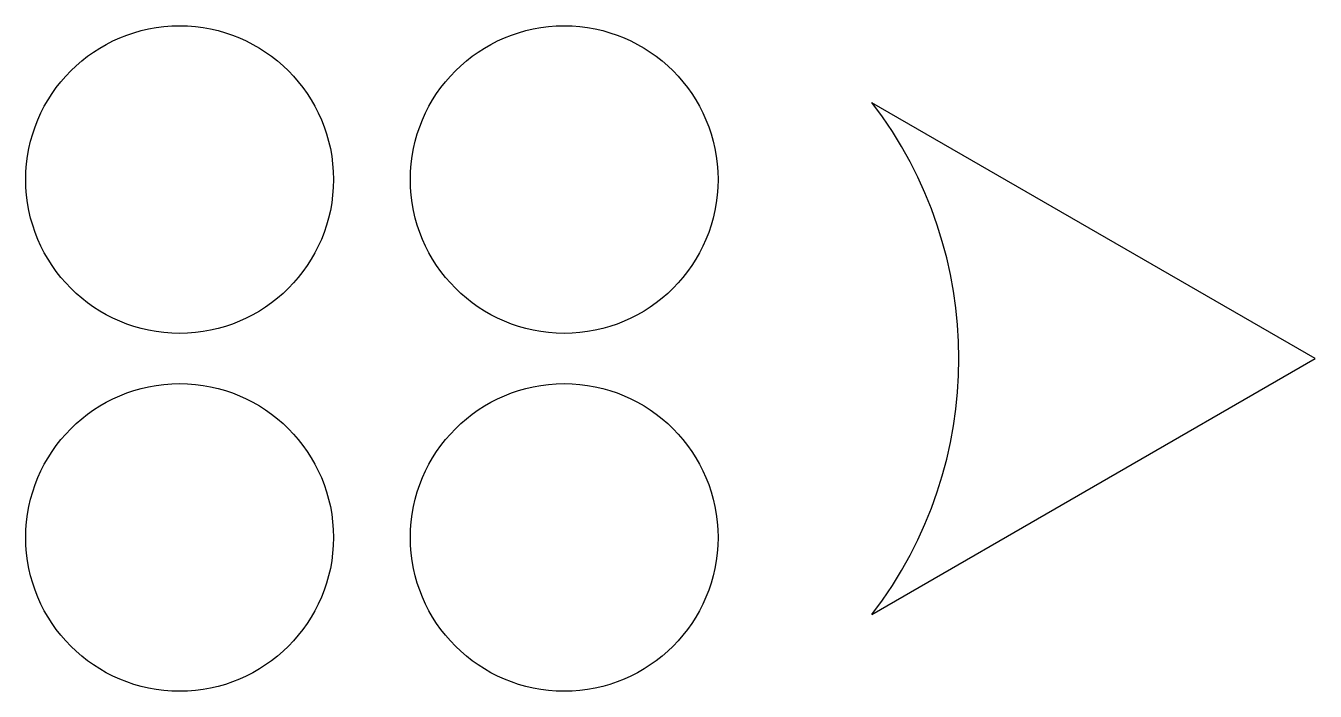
# Model space of a CAD drawing. Header units: millimetres. Extents: x 819 to 2495, y 1031 to 1896.
import ezdxf

# ---------------------------------------------------------------- set-up
doc = ezdxf.new("R2010")
doc.units = ezdxf.units.MM

msp = doc.modelspace()

# ---------------------------------------------------------------- linework, layer by layer
for p, q in [((2495.4, 1463.2), (1919.2, 1795.9)), ((1919.2, 1130.5), (2495.4, 1463.2))]:
    msp.add_line(p, q)
for centre in [(1019.2, 1695.9), (1519.2, 1695.9), (1019.2, 1230.5), (1519.2, 1230.5)]:
    msp.add_circle(centre, 200)
msp.add_arc((1486.2, 1463.2), 546.1, 322.4655, 37.5345)

doc.saveas('drawing.dxf')
